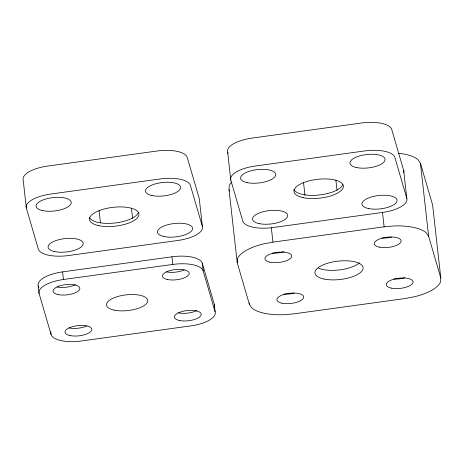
<?xml version="1.0" encoding="UTF-8"?>
<svg xmlns="http://www.w3.org/2000/svg" width="464" height="464" viewBox="0 0 464 464"><rect width="100%" height="100%" fill="white"/><g stroke="black" fill="none" stroke-linecap="round" stroke-linejoin="round"><path stroke-width="0.7" d="M398.431 153.265A41.603 15.851 -6.4 0 1 418.087 159.784L420.436 163.258L432.605 204.914L440.8 277.965L440.585 281.793A41.603 15.851 -6.4 0 1 414.683 296.705L405.072 298.532L293.898 313.855L284.009 314.72A41.603 15.851 -6.4 0 1 251.737 307.829L249.388 304.355L237.214 262.699L229.025 189.648L229.239 185.82A41.603 15.851 -6.4 0 1 231.739 182.062M237.214 262.699L237.435 258.871A41.603 15.851 -6.4 0 1 263.337 243.96L272.942 242.138L384.117 226.809L394.006 225.945A41.603 15.851 -6.4 0 1 426.277 232.835L428.632 236.309L440.8 277.965M62.588 271.881L171.964 256.801A27.654 10.539 -6.4 0 1 202.304 263.279L214.275 304.262L215.134 311.883A27.654 10.539 -6.4 0 1 190.779 325.896L81.403 340.976A27.654 10.539 -6.4 0 1 51.063 334.503L39.092 293.521L38.234 285.899A27.654 10.539 -6.4 0 1 62.588 271.881L63.44 279.502A27.654 10.539 -6.4 0 0 39.092 293.521M63.44 279.502L172.823 264.422A27.654 10.539 -6.4 0 1 203.157 270.901L215.134 311.883M403.697 170.479L391.726 129.497A27.654 10.539 -6.4 0 0 361.386 123.024L252.004 138.104A27.654 10.539 -6.4 0 0 227.656 152.117L230.788 180.067L242.765 221.05A27.654 10.539 -6.4 0 0 273.105 227.528L382.481 212.448A27.654 10.539 -6.4 0 0 406.835 198.43L403.697 170.479A27.654 10.539 -6.4 0 1 403.755 172.556M406.835 198.43L394.858 157.447A27.654 10.539 -6.4 0 0 364.518 150.974L255.142 166.054A27.654 10.539 -6.4 0 0 230.788 180.067M227.656 152.117L228.062 153.509M229.025 189.648L229.431 191.04M202.379 226.432L190.402 185.449A27.654 10.539 -6.4 0 0 160.063 178.971L50.686 194.051A27.654 10.539 -6.4 0 0 26.338 208.069L38.309 249.052A27.654 10.539 -6.4 0 0 68.649 255.525L178.025 240.445A27.654 10.539 -6.4 0 0 202.379 226.432L199.242 198.482L187.27 157.499A27.654 10.539 -6.4 0 0 156.931 151.02L47.548 166.1A27.654 10.539 -6.4 0 0 23.2 180.119L26.338 208.069M38.234 285.899L38.843 287.982M420.436 163.258L428.632 236.309M382.51 212.489L384.117 226.809M335.907 180.322L337.021 190.234M303.537 182.63L304.97 195.373M271.336 227.812L272.942 242.138M249.226 302.922L249.388 304.355M202.304 263.279L203.157 270.901M171.964 256.801L172.823 264.422M131.451 208.324L132.565 218.231M99.087 210.627L100.433 222.662M50.75 331.731L51.063 334.503M138.313 212.669A24.882 9.483 -6.4 0 1 114.115 223.068A24.882 9.483 -6.4 0 1 89.477 217.546M342.768 184.672A24.882 9.483 -6.4 0 1 318.571 195.066A24.882 9.483 -6.4 0 1 293.932 189.544M284.02 251.668A13.479 5.139 -6.4 0 1 272.507 253.141M404.753 277.762A13.479 5.139 -6.4 0 1 393.861 279.038M294.095 293.184A13.479 5.139 -6.4 0 1 283.835 294.083M391.5 237.121A13.479 5.139 -6.4 0 1 381.884 238.055M359.554 262.839A24.227 9.234 -6.4 0 1 318.501 268.151M214.275 304.262A27.654 10.539 -6.4 0 1 214.119 307.04M196.823 310.573A13.479 5.139 -6.4 0 1 178.536 312.864M75.47 284.67A13.479 5.139 -6.4 0 1 57.182 286.961M184.231 269.891A13.479 5.139 -6.4 0 1 166.564 271.881M86.826 325.954A13.479 5.139 -6.4 0 1 69.159 327.944M54.653 251.61A17.667 6.734 -6.4 0 0 83.021 244.65A17.667 6.734 -6.4 0 0 59.288 239.581A17.667 6.734 -6.4 0 0 54.653 251.61M164.036 236.53A17.667 6.734 -6.4 0 0 192.403 229.57A17.667 6.734 -6.4 0 0 168.664 224.501A17.667 6.734 -6.4 0 0 164.036 236.53M152.059 195.547A17.667 6.734 -6.4 0 0 180.426 188.587A17.667 6.734 -6.4 0 0 156.693 183.518A17.667 6.734 -6.4 0 0 152.059 195.547M42.682 210.627A17.667 6.734 -6.4 0 0 71.05 203.667A17.667 6.734 -6.4 0 0 47.311 198.598A17.667 6.734 -6.4 0 0 42.682 210.627M98.716 225.655A24.882 9.483 -6.4 0 0 138.666 215.847A24.882 9.483 -6.4 0 0 105.235 208.713A24.882 9.483 -6.4 0 0 98.716 225.655M259.109 223.613A17.667 6.734 -6.4 0 0 287.477 216.647A17.667 6.734 -6.4 0 0 263.743 211.584A17.667 6.734 -6.4 0 0 259.109 223.613M368.491 208.533A17.667 6.734 -6.4 0 0 396.853 201.567A17.667 6.734 -6.4 0 0 373.12 196.504A17.667 6.734 -6.4 0 0 368.491 208.533M356.514 167.55A17.667 6.734 -6.4 0 0 384.882 160.585A17.667 6.734 -6.4 0 0 361.149 155.521A17.667 6.734 -6.4 0 0 356.514 167.55M247.138 182.63A17.667 6.734 -6.4 0 0 275.5 175.665A17.667 6.734 -6.4 0 0 251.766 170.601A17.667 6.734 -6.4 0 0 247.138 182.63M303.172 197.652A24.882 9.483 -6.4 0 0 343.122 187.845A24.882 9.483 -6.4 0 0 309.691 180.711A24.882 9.483 -6.4 0 0 303.172 197.652M391.291 288.115A13.479 5.139 -6.4 0 0 412.937 282.802A13.479 5.139 -6.4 0 0 394.823 278.934A13.479 5.139 -6.4 0 0 391.291 288.115M269.938 262.212A13.479 5.139 -6.4 0 0 291.583 256.899A13.479 5.139 -6.4 0 0 273.47 253.031A13.479 5.139 -6.4 0 0 269.938 262.212M281.909 303.195A13.479 5.139 -6.4 0 0 303.56 297.882A13.479 5.139 -6.4 0 0 285.447 294.014A13.479 5.139 -6.4 0 0 281.909 303.195M379.314 247.132A13.479 5.139 -6.4 0 0 400.966 241.819A13.479 5.139 -6.4 0 0 382.852 237.951A13.479 5.139 -6.4 0 0 379.314 247.132M323.924 279.015A24.227 9.234 -6.4 0 0 362.825 269.468A24.227 9.234 -6.4 0 0 330.275 262.52A24.227 9.234 -6.4 0 0 323.924 279.015M58.041 294.582A13.479 5.139 -6.4 0 0 79.686 289.269A13.479 5.139 -6.4 0 0 61.573 285.401A13.479 5.139 -6.4 0 0 58.041 294.582M179.394 320.485A13.479 5.139 -6.4 0 0 201.04 315.172A13.479 5.139 -6.4 0 0 182.926 311.303A13.479 5.139 -6.4 0 0 179.394 320.485M167.417 279.502A13.479 5.139 -6.4 0 0 189.068 274.189A13.479 5.139 -6.4 0 0 170.955 270.321A13.479 5.139 -6.4 0 0 167.417 279.502M70.012 335.565A13.479 5.139 -6.4 0 0 91.663 330.252A13.479 5.139 -6.4 0 0 73.55 326.383A13.479 5.139 -6.4 0 0 70.012 335.565M114.196 310.132A20.741 7.905 -6.4 0 0 147.5 301.96A20.741 7.905 -6.4 0 0 119.637 296.009A20.741 7.905 -6.4 0 0 114.196 310.132"/></g></svg>
